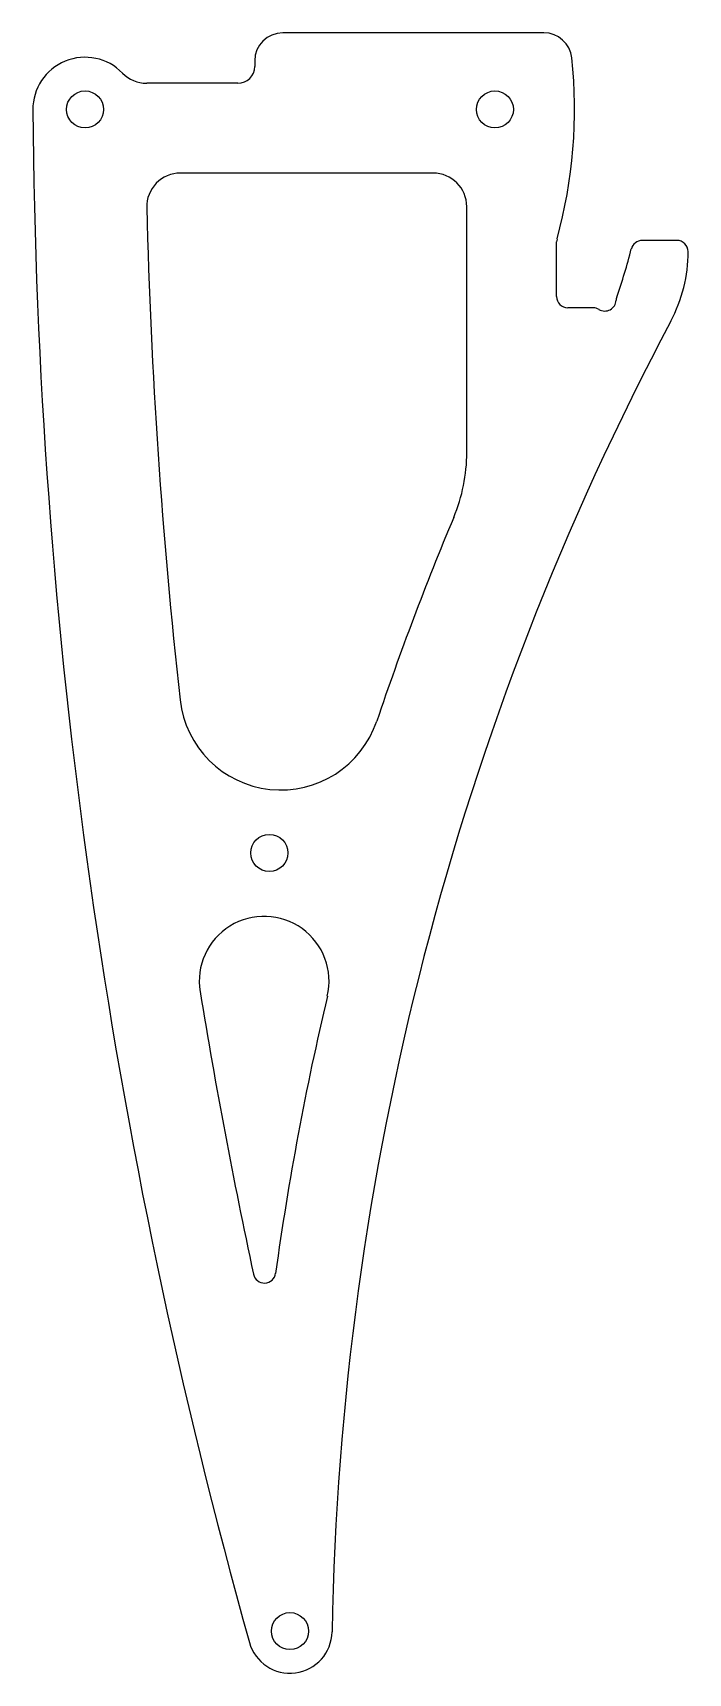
# Model space of a CAD drawing. Header units: millimetres. Extents: x 0 to 58, y -146 to 0.
import ezdxf

# ---------------------------------------------------------------- set-up
doc = ezdxf.new("R2010")
doc.units = ezdxf.units.MM

msp = doc.modelspace()

# ---------------------------------------------------------------- linework, layer by layer
at = {"color": 7, "linetype": 'Continuous', "lineweight": 25}
for p, q in [((45.51, 0), (22.26, 0)), ((19.76, -2.5), (19.76, -3)), ((18.26, -4.5), (10.14, -4.5)), ((35.65, -12.5), (13.14, -12.5)), ((38.65, -37.38), (38.65, -15.5)), ((46.65, -23.5), (46.65, -18.64)), ((57.36, -18.5), (54.27, -18.5)), ((49.9, -24.5), (47.65, -24.5))]:
    msp.add_line(p, q, dxfattribs=at)
for centre in [(4.65, -6.83), (41.15, -6.83), (21.06, -73.08), (22.9, -142.42)]:
    msp.add_circle(centre, 1.65, dxfattribs=at)
for centre, radius, start, end in [((22.26, -2.5), 2.5, 90, 180), ((45.51, -2.5), 2.5, 6.0468, 90), ((4.65, -6.83), 4.65, 44.149, 180.4253), ((4.65, -6.83), 43.59, 344.6452, 6.0468), ((10.14, -1.5), 3, 224.149, 270), ((18.26, -3), 1.5, 270, 360), ((520.44, -3), 520.45, 180.4253, 195.6536), ((13.14, -15.5), 3, 90, 181.4115), ((35.65, -15.5), 3, 0, 90), ((520.44, -3), 510.45, 181.4115, 186.3484), ((47.65, -18.64), 1, 164.6452, 180), ((54.27, -19.5), 1, 90, 165.6748), ((57.36, -19.5), 1, 0, 90), ((4.65, -6.83), 50.21, 340.5548, 345.6748), ((45.15, -19.5), 13.21, 332.0308, 0), ((47.65, -23.5), 1, 180, 270), ((49.9, -25.5), 1, 58.6003, 90), ((50.94, -23.79), 1, 238.6003, 357.569), ((52.94, -23.88), 1, 160.5548, 177.569), ((285.25, -147), 258.64, 152.0308, 179), ((23.65, -37.38), 15, 337.2651, 0), ((285.25, -147), 268.64, 157.2651, 161.4028), ((22.08, -58.45), 9.02, 186.3484, 341.4028), ((20.6, -84.51), 5.78, 346.7144, 189.2616), ((520.44, -3), 512.22, 189.2616, 192.1272), ((285.25, -147), 266.14, 166.7144, 172.1257), ((20.63, -110.4), 1, 192.1272, 352.1257), ((22.9, -142.42), 3.75, 195.6536, 359)]:
    msp.add_arc(centre, radius, start, end, dxfattribs=at)

doc.saveas('drawing.dxf')
